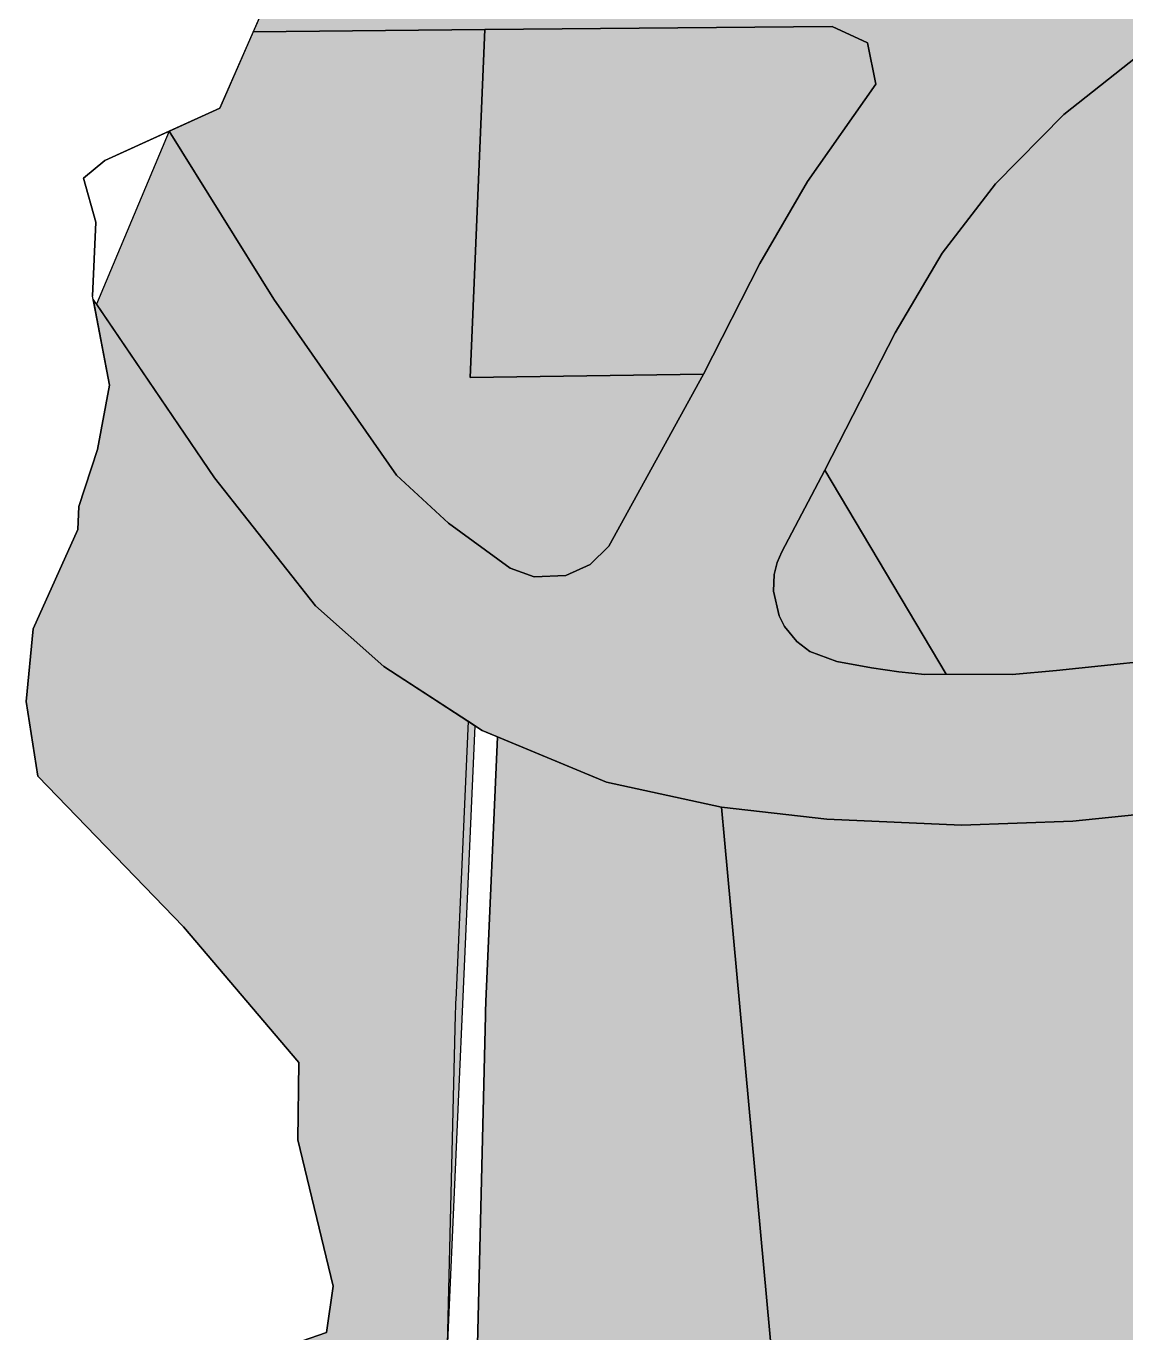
# Model space of a CAD drawing. Header units: inches. Extents: x 405430 to 406183, y 3036701 to 3037756.
# Drawn here: x 405449.7 to 405522.5, y 3037392.6 to 3037479.2 of the extents above; entities that cross this region are included whole.
import ezdxf

# ---------------------------------------------------------------- set-up
doc = ezdxf.new("R2010")
doc.units = ezdxf.units.IN
doc.header["$MEASUREMENT"] = 0
for name, color, linetype in [('Boundary', 3, 'Continuous'), ('Environment Coservation Precinct', 62, 'Continuous'), ('Footpath', 30, 'Continuous'), ('Green Corridor', 61, 'Continuous'), ('PlotBoundaryA', 255, 'Continuous'), ('Precinct Boundary', 17, 'Continuous'), ('Road', 254, 'Continuous'), ('Urban Village-1', 31, 'Continuous')]:
    doc.layers.add(name, color=color, linetype=linetype)
doc.layers.add('Institution Precinct', color=7, linetype='Continuous', true_color=0x63d7b6)

msp = doc.modelspace()

# ---------------------------------------------------------------- hatches: boundary and pattern name
at = {"layer": 'Environment Coservation Precinct'}
h = msp.add_hatch(color=256, dxfattribs=at)
h.dxf.hatch_style = 1
h.paths.add_polyline_path([(405608.554, 3037024.046), (405607.539, 3037026.082), (405607.12, 3037028.357), (405606.605, 3037030.608), (405604.56, 3037033.831), (405599.033, 3037042.027), (405588.42, 3037056.487), (405583.25, 3037064.827), (405576.925, 3037071.957), (405568.157, 3037081.827), (405562.984, 3037088.139), (405558.897, 3037094.615), (405551.26, 3037107.053), (405548.397, 3037111.444), (405545.758, 3037113.58), (405540.475, 3037116.02), (405536.389, 3037119.433), (405533.893, 3037125.269), (405530.544, 3037130.392), (405526.65, 3037132.361), (405521.79, 3037133.635), (405519.272, 3037135.828), (405518.32, 3037139.298), (405516.961, 3037145.993), (405515.333, 3037154.016), (405513.006, 3037165.487), (405511.673, 3037170.899), (405508.382, 3037180.58), (405504.033, 3037193.257), (405497.157, 3037213.4), (405496.482, 3037216.473), (405494.977, 3037226.222), (405493.592, 3037235.19), (405491.937, 3037245.907), (405489.889, 3037258.361), (405488.351, 3037268.726), (405488.252, 3037276.46), (405488.51, 3037288.088), (405488.153, 3037292.891), (405485.762, 3037297.051), (405482.712, 3037302.049), (405481.819, 3037306.201), (405481.768, 3037311.476), (405481.718, 3037316.75), (405480.95, 3037320.549), (405478.965, 3037326.698), (405477.736, 3037332.686), (405477.279, 3037337.708), (405477.149, 3037343.631), (405476.911, 3037355.408), (405477.519, 3037390.482), (405479.398, 3037432.863), (405473.35, 3037436.797), (405468.832, 3037440.816), (405462.122, 3037449.304), (405454.085, 3037461.142), (405455.172, 3037455.437), (405454.374, 3037451.166), (405453.133, 3037447.401), (405453.077, 3037445.881), (405450.126, 3037439.289), (405449.65, 3037434.468), (405450.417, 3037429.531), (405460.076, 3037419.529), (405467.725, 3037410.54), (405467.643, 3037405.413), (405469.991, 3037395.709), (405469.559, 3037392.65), (405467.9, 3037392.078), (405465.579, 3037389.233), (405464.071, 3037386.309), (405464.52, 3037382.174), (405466.705, 3037377.223), (405468.896, 3037371.833), (405469.897, 3037366.503), (405469.87, 3037363.029), (405471.879, 3037359.056), (405473.114, 3037350.011), (405471.214, 3037340.461), (405472.734, 3037333.421), (405476.341, 3037325.414), (405478.404, 3037314.929), (405478.346, 3037308.833), (405479.491, 3037301.342), (405482.022, 3037296.335), (405483.56, 3037290.634), (405484.143, 3037283.401), (405484.421, 3037272.164), (405486.809, 3037264.739), (405487.063, 3037249.347), (405490.263, 3037239.782), (405490.246, 3037231.568), (405492.87, 3037219.099), (405495.403, 3037211.932), (405498.836, 3037197.651), (405501.816, 3037192.861), (405503.229, 3037187.775), (405503.671, 3037186.184), (405504.461, 3037181.913), (405508.253, 3037174.304), (405508.279, 3037168.63), (405511.073, 3037157.18), (405510.894, 3037151.336), (405512.463, 3037145.201), (405513.208, 3037139.56), (405516.626, 3037134.449), (405517.425, 3037134.115), (405469.855, 3037078.528), (405482.806, 3037065.178), (405487.68, 3037060.155), (405491.088, 3037056.199), (405499.215, 3037046.461), (405510.349, 3037033.205), (405521.088, 3037023.604), (405536.211, 3037010.809), (405547.451, 3037001.299), (405559.527, 3036991.081), (405570.146, 3036981.907), (405574.2, 3036977.393), (405581.46, 3036967.434), (405587.611, 3036958.382), (405590.766, 3036951.657), (405593.88, 3036942.785), (405597.903, 3036931.24), (405600.363, 3036921.891), (405603.52, 3036908.217), (405605.653, 3036900.349), (405608.93, 3036892.984), (405611.888, 3036887.567), (405614.6, 3036883.258), (405615.667, 3036885.318), (405616.735, 3036887.378), (405617.354, 3036888.85), (405617.766, 3036890.635), (405617.85, 3036892.351), (405617.65, 3036894.002), (405617.142, 3036895.692), (405616.645, 3036896.959), (405616.893, 3036898.681), (405618.074, 3036899.981), (405619.5, 3036900.395), (405620.734, 3036900.211), (405624.517, 3036898.114), (405627.466, 3036896.479), (405635.272, 3036892.152), (405643.544, 3036887.567), (405652.156, 3036882.793), (405657.211, 3036880.322), (405659.127, 3036879.998), (405663.014, 3036880.468), (405665.66, 3036881.545), (405666.481, 3036882.92), (405666.555, 3036884.161), (405665.277, 3036888.273), (405660.564, 3036902.951), (405657.689, 3036911.812), (405656.839, 3036914.948), (405656.536, 3036916.775), (405655.886, 3036920.693), (405656.646, 3036922.209), (405658.171, 3036923.835), (405658.968, 3036925.641), (405660.683, 3036930.895), (405662.267, 3036937.042), (405663.439, 3036942.503), (405663.618, 3036945.494), (405663.428, 3036948.571), (405662.331, 3036953.413), (405660.289, 3036958.47), (405657.238, 3036965.763), (405653.435, 3036974.852), (405652.31, 3036977.539), (405651.35, 3036978.57), (405650.032, 3036978.418), (405649.317, 3036977.63), (405647.931, 3036976.144), (405645.918, 3036975.728), (405643.902, 3036976.969), (405643.247, 3036980.409), (405643.134, 3036982.301), (405642.119, 3036985.153), (405641.237, 3036986.066), (405639.569, 3036986.572), (405636.027, 3036986.513), (405633.593, 3036988.09), (405631.03, 3036990.406), (405628.658, 3036993.196), (405626.8, 3036992.865), (405624.608, 3036993.559), (405623.057, 3036994.957), (405622.409, 3036996.327), (405622.137, 3036997.81), (405622.255, 3036999.049), (405623.206, 3037001.552), (405619.615, 3037007.161), (405617.443, 3037011.149), (405615.113, 3037016.782), (405613.815, 3037019.178), (405610.518, 3037022.194)])
at = {"layer": 'Green Corridor'}
h = msp.add_hatch(color=256, dxfattribs=at)
h.dxf.hatch_style = 1
h.paths.add_polyline_path([(405479.074, 3037455.938), (405480.035, 3037478.999), (405464.703, 3037478.858), (405462.481, 3037473.796), (405459.133, 3037472.273), (405466.069, 3037461.132), (405474.188, 3037449.479), (405477.641, 3037446.301), (405481.723, 3037443.306), (405483.307, 3037442.739), (405485.418, 3037442.819), (405487.014, 3037443.545), (405488.259, 3037444.775), (405494.525, 3037456.17)])
h = msp.add_hatch(color=256, dxfattribs=at)
h.dxf.hatch_style = 1
h.paths.add_polyline_path([(405502.559, 3037449.801), (405499.722, 3037444.39), (405499.416, 3037443.678), (405499.219, 3037442.896), (405499.159, 3037441.778), (405499.534, 3037440.148), (405499.9, 3037439.434), (405500.706, 3037438.444), (405501.573, 3037437.784), (405503.364, 3037437.124), (405505.653, 3037436.698), (405507.463, 3037436.438), (405509.185, 3037436.27), (405510.597, 3037436.291)])
h = msp.add_hatch(color=256, dxfattribs=at)
h.dxf.hatch_style = 1
h.paths.add_polyline_path([(405495.718, 3037427.475), (405488.112, 3037429.121), (405480.879, 3037432.136), (405480.111, 3037414.596, 0.004888), (405480.08, 3037413.658), (405478.96, 3037367.307), (405478.828, 3037361.856, 0.011101), (405478.824, 3037359.724), (405479.248, 3037338.75, 0.07732), (405481.812, 3037324.217), (405482.843, 3037321.196, -0.081575), (405483.754, 3037315.761), (405483.783, 3037307.204, 0.177074), (405486.876, 3037298.829), (405487.696, 3037297.864, -0.183659), (405490.549, 3037289.827), (405490.195, 3037273.877, 0.022242), (405490.29, 3037269.609, 0.024103), (405490.821, 3037265.015), (405493.874, 3037246.468), (405498.458, 3037216.778, 0.044359), (405499.434, 3037212.824), (405513.037, 3037173.176, -0.032593), (405514.813, 3037166.641), (405520.687, 3037137.689, 0.125108), (405521.329, 3037136.357, 0.157403), (405522.89, 3037135.377), (405527.142, 3037134.299, -0.246752), (405535.445, 3037126.837), (405537.11, 3037122.344, 0.199968), (405541.302, 3037117.84), (405545.841, 3037115.778, -0.149517), (405551.103, 3037111.132), (405562.994, 3037091.763, 0.043957), (405568.014, 3037084.999), (405584.2, 3037066.78, -0.033273), (405588.437, 3037061.318), (405607.776, 3037032.639, -0.104018), (405608.861, 3037029.97), (405609.451, 3037026.704, 0.165082), (405610.386, 3037025.017), (405614.888, 3037020.926, -0.125394), (405616.792, 3037018.041), (405617.05, 3037017.3, 0.059601), (405622.043, 3037007.048), (405623.328, 3037005.053), (405623.526, 3037004.746, 0.287178), (405624.006, 3037004.521, 0.439794), (405624.435, 3037005.12), (405618.235, 3037034.733, -0.070905), (405617.321, 3037048.814), (405618.678, 3037066.473), (405619.217, 3037073.479, -0.145704), (405624.325, 3037086.801), (405630.948, 3037095.416, 0.083302), (405632.504, 3037098.337), (405634.078, 3037103.04, -0.119443), (405646.605, 3037122.985), (405650.522, 3037126.8, -0.165196), (405659.232, 3037130.951), (405663.371, 3037134.352), (405667.554, 3037139.812), (405669.098, 3037148.357), (405674.647, 3037156.035), (405683.376, 3037164.546), (405699.4, 3037175.169), (405707.194, 3037178.141), (405707.631, 3037178.33), (405714.571, 3037181.474, 0.303522), (405716.33, 3037184.307), (405715.506, 3037208.693), (405717.478, 3037209.548), (405718.054, 3037192.504, 0.300632), (405719.971, 3037189.807), (405723.474, 3037188.163, 0.086444), (405726.674, 3037188.173), (405768.016, 3037209.51), (405766.645, 3037211.589), (405763.057, 3037210.056), (405745.373, 3037202.439), (405727.372, 3037194.73), (405719.261, 3037213.633), (405719.253, 3037213.629), (405719.253, 3037213.629), (405701.242, 3037205.542), (405709.991, 3037185.872), (405692.884, 3037178.153), (405694.394, 3037174.775), (405678.691, 3037168.52), (405662.779, 3037162.182), (405645.82, 3037158.24), (405627.178, 3037156.043), (405607.314, 3037157.828), (405588.537, 3037162.197), (405570.501, 3037168.273), (405553.759, 3037177.166), (405536.606, 3037198.375), (405558.081, 3037209.56), (405557.006, 3037214.475), (405537.219, 3037214.788), (405541.412, 3037240.075), (405521.116, 3037239.744), (405504.095, 3037336.283)])
at = {"layer": 'Institution Precinct'}
h = msp.add_hatch(color=256, dxfattribs=at)
h.dxf.hatch_style = 1
h.paths.add_polyline_path([(405606.554, 3037403.892), (405609.652, 3037409.872), (405613.615, 3037413.756), (405599.946, 3037450.699), (405596.845, 3037450.242), (405584.155, 3037448.656), (405579.296, 3037447.725), (405574.49, 3037446.29), (405569.901, 3037444.364), (405565.671, 3037441.97), (405560.778, 3037438.989), (405556.298, 3037436.494), (405551.649, 3037434.481), (405540.672, 3037430.376), (405534.591, 3037428.55), (405528.251, 3037427.49), (405518.998, 3037426.539), (405511.628, 3037426.269), (405502.708, 3037426.671), (405495.718, 3037427.475), (405504.095, 3037336.283), (405521.116, 3037239.744), (405541.384, 3037240.074), (405542.521, 3037246.762), (405557.824, 3037264.558), (405578.328, 3037272.858), (405599.878, 3037275.036), (405615.65, 3037275.307), (405630.434, 3037278.304), (405644.82, 3037283.606), (405658.496, 3037290.844), (405631.845, 3037305.857), (405556.773, 3037302.844), (405554.678, 3037354.763), (405554.427, 3037371.133), (405606.769, 3037390.641), (405605.549, 3037397.225)])
at = {"layer": 'Road'}
h = msp.add_hatch(color=256, dxfattribs=at)
h.dxf.hatch_style = 1
h.paths.add_polyline_path([(405599.06, 3037526.162), (405597.157, 3037526.837), (405595.992, 3037528.636), (405594.815, 3037533.756, 0.155329), (405583.555, 3037539.026), (405577.626, 3037539.686), (405572.189, 3037539.898), (405566.854, 3037539.574), (405537.709, 3037535.394), (405515.464, 3037532.204), (405508.427, 3037531.303), (405497.207, 3037531.065), (405491.333, 3037531.147), (405487.236, 3037531.653), (405482.339, 3037532.572), (405472.86, 3037535.027), (405473.653, 3037531.224), (405472.814, 3037526.318), (405481.982, 3037524.413), (405487.37, 3037523.476), (405492.49, 3037523.039), (405497.619, 3037523.086), (405505.042, 3037523.417), (405511.179, 3037523.759), (405516.594, 3037524.292), (405530.553, 3037526.309), (405546.283, 3037528.576), (405564.852, 3037531.254), (405578.418, 3037530.822), (405582.899, 3037528.862), (405584.244, 3037526.175), (405585.588, 3037523.488), (405584.468, 3037520.073), (405579.508, 3037516.12), (405568.788, 3037508.772), (405551.281, 3037500.07), (405536.165, 3037494.368), (405529.9, 3037492.037), (405521.226, 3037488.809), (405515.272, 3037486.593), (405513.066, 3037485.853), (405510.821, 3037485.447), (405507.994, 3037485.315), (405506.746, 3037485.301), (405480.273, 3037485.006), (405467.336, 3037484.861), (405464.703, 3037478.858), (405480.035, 3037478.999), (405503.065, 3037479.21), (405505.397, 3037478.131), (405505.952, 3037475.389), (405501.414, 3037468.94), (405498.272, 3037463.491), (405494.525, 3037456.17), (405488.259, 3037444.775), (405487.014, 3037443.545), (405485.418, 3037442.819), (405483.307, 3037442.739), (405481.723, 3037443.306), (405477.641, 3037446.301), (405474.188, 3037449.479), (405466.069, 3037461.132), (405459.133, 3037472.273), (405454.32, 3037460.796), (405462.122, 3037449.304), (405468.832, 3037440.816), (405473.35, 3037436.797), (405479.867, 3037432.558), (405488.112, 3037429.121), (405495.718, 3037427.475), (405502.708, 3037426.671), (405511.628, 3037426.269), (405518.998, 3037426.539), (405528.251, 3037427.49), (405534.591, 3037428.55), (405540.672, 3037430.376), (405551.649, 3037434.481), (405556.298, 3037436.494), (405560.778, 3037438.989), (405561.343, 3037439.333), (405557.771, 3037448.835), (405555.124, 3037447.197), (405551.934, 3037445.428), (405548.161, 3037443.807), (405537.191, 3037439.755), (405532.081, 3037438.248), (405527.221, 3037437.499), (405517.909, 3037436.533), (405514.989, 3037436.25), (405510.597, 3037436.291), (405509.185, 3037436.27), (405507.463, 3037436.438), (405505.653, 3037436.698), (405503.364, 3037437.124), (405501.573, 3037437.784), (405500.706, 3037438.444), (405499.9, 3037439.434), (405499.534, 3037440.148), (405499.159, 3037441.778), (405499.219, 3037442.896), (405499.416, 3037443.678), (405499.722, 3037444.39), (405502.559, 3037449.801), (405507.222, 3037458.901), (405510.339, 3037464.194), (405513.88, 3037468.784), (405518.398, 3037473.374), (405523.27, 3037477.217), (405528.519, 3037480.397), (405533.869, 3037482.792), (405556.521, 3037491.256), (405558.902, 3037492.519), (405581.464, 3037504.041), (405586.083, 3037506.596), (405598.713, 3037514.021), (405605.712, 3037518.119), (405629.442, 3037532.012), (405639.572, 3037538.014), (405643.259, 3037540.506), (405645.898, 3037542.938), (405648.566, 3037546.151), (405650.478, 3037549.09), (405652.132, 3037552.486), (405653.17, 3037555.195), (405654.059, 3037559.568), (405655.485, 3037568.969), (405656.291, 3037574.774), (405646.853, 3037579.559), (405644.32, 3037560.986), (405642.689, 3037555.798), (405639.85, 3037551.228), (405634.472, 3037546.65), (405600.516, 3037526.994)])
at = {"layer": 'Urban Village-1'}
h = msp.add_hatch(color=256, dxfattribs=at)
h.dxf.hatch_style = 1
h.paths.add_polyline_path([(405629.442, 3037532.012), (405612.788, 3037522.261), (405598.713, 3037514.021), (405586.083, 3037506.596), (405581.464, 3037504.041), (405558.902, 3037492.519), (405556.521, 3037491.256), (405533.869, 3037482.792), (405528.519, 3037480.397), (405523.27, 3037477.217), (405518.398, 3037473.374), (405513.88, 3037468.784), (405510.339, 3037464.194), (405507.222, 3037458.901), (405502.559, 3037449.801), (405510.597, 3037436.291), (405514.989, 3037436.25), (405517.909, 3037436.533), (405527.221, 3037437.499), (405532.081, 3037438.248), (405537.191, 3037439.755), (405548.161, 3037443.807), (405551.934, 3037445.428), (405555.124, 3037447.197), (405560.242, 3037450.364), (405565.554, 3037453.261), (405570.267, 3037455.25), (405575.544, 3037457.011), (405579.013, 3037457.809), (405582.519, 3037458.392), (405585.515, 3037458.803), (405593.321, 3037459.873), (405596.347, 3037460.287), (405600.721, 3037461.052), (405605.007, 3037462.359), (405613.322, 3037465.477), (405615.696, 3037466.564), (405617.814, 3037468.019), (405619.689, 3037469.779), (405623.917, 3037474.426), (405626.71, 3037477.147), (405629.868, 3037479.254), (405633.368, 3037480.977), (405636.456, 3037481.924), (405640.883, 3037482.663), (405643.801, 3037482.565), (405647.308, 3037482.138), (405656.105, 3037486.469)])
h = msp.add_hatch(color=256, dxfattribs=at)
h.dxf.hatch_style = 1
h.paths.add_polyline_path([(405505.952, 3037475.389), (405505.397, 3037478.131), (405503.065, 3037479.21), (405480.035, 3037478.999), (405479.074, 3037455.938), (405494.525, 3037456.17), (405498.272, 3037463.491), (405501.414, 3037468.94)])

# ---------------------------------------------------------------- linework, layer by layer
at = {"layer": 'Boundary', "color": 1, "elevation": -9999.999}
msp.add_lwpolyline([(405467.9, 3037392.078), (405469.559, 3037392.65), (405469.991, 3037395.709), (405467.643, 3037405.413), (405467.725, 3037410.54), (405460.076, 3037419.529), (405450.417, 3037429.531), (405449.65, 3037434.468), (405450.126, 3037439.289), (405453.077, 3037445.881), (405453.133, 3037447.401), (405454.374, 3037451.166), (405455.172, 3037455.437), (405454.049, 3037461.33), (405454.259, 3037466.235), (405453.447, 3037469.147), (405454.862, 3037470.331), (405462.481, 3037473.796), (405469.223, 3037489.162)], dxfattribs=at)
at = {"layer": 'Footpath', "elevation": 996.174}
msp.add_lwpolyline([(405478.96, 3037367.307), (405480.08, 3037413.658, -0.004888), (405480.111, 3037414.596), (405480.879, 3037432.136), (405479.867, 3037432.558), (405478.929, 3037433.168), (405478.113, 3037414.683, 0.004888), (405478.08, 3037413.706), (405476.958, 3037367.257)], format="xyb", dxfattribs=at)
at = {"layer": 'PlotBoundaryA', "color": 1, "elevation": 996.174}
msp.add_lwpolyline([(405459.133, 3037472.273), (405454.862, 3037470.331), (405453.447, 3037469.147), (405454.259, 3037466.235), (405454.049, 3037461.33)], dxfattribs=at)
at = {"layer": 'Precinct Boundary', "elevation": 1041.74}
msp.add_lwpolyline([(405528.519, 3037480.397), (405523.27, 3037477.217), (405518.398, 3037473.374), (405513.88, 3037468.784), (405510.339, 3037464.194), (405507.222, 3037458.901), (405502.559, 3037449.801), (405510.597, 3037436.291), (405514.989, 3037436.25), (405517.909, 3037436.533), (405527.221, 3037437.499), (405532.081, 3037438.248), (405537.191, 3037439.755), (405548.161, 3037443.807), (405551.934, 3037445.428), (405555.124, 3037447.197), (405560.242, 3037450.364), (405565.554, 3037453.261), (405570.267, 3037455.25), (405575.544, 3037457.011), (405579.013, 3037457.809), (405582.519, 3037458.392), (405585.515, 3037458.803), (405593.321, 3037459.873)], dxfattribs=at)
msp.add_lwpolyline([(405528.519, 3037480.397), (405523.27, 3037477.217), (405518.398, 3037473.374), (405513.88, 3037468.784), (405510.339, 3037464.194), (405507.222, 3037458.901), (405502.559, 3037449.801), (405510.597, 3037436.291), (405514.989, 3037436.25), (405517.909, 3037436.533), (405527.221, 3037437.499), (405532.081, 3037438.248), (405537.191, 3037439.755), (405548.161, 3037443.807), (405551.934, 3037445.428), (405555.124, 3037447.197), (405560.242, 3037450.364), (405565.554, 3037453.261), (405570.267, 3037455.25), (405575.544, 3037457.011), (405579.013, 3037457.809), (405582.519, 3037458.392), (405585.515, 3037458.803), (405593.321, 3037459.873)], dxfattribs=at)
at = {"layer": 'Precinct Boundary', "color": 4}
for points, elevation in [([(405528.519, 3037480.397), (405523.27, 3037477.217), (405518.398, 3037473.374), (405513.88, 3037468.784), (405510.339, 3037464.194), (405507.222, 3037458.901), (405502.559, 3037449.801), (405510.597, 3037436.291), (405514.989, 3037436.25), (405517.909, 3037436.533), (405527.221, 3037437.499), (405532.081, 3037438.248), (405537.191, 3037439.755), (405548.161, 3037443.807), (405551.934, 3037445.428), (405555.124, 3037447.197), (405560.242, 3037450.364), (405565.554, 3037453.261), (405570.267, 3037455.25), (405575.544, 3037457.011), (405579.013, 3037457.809), (405582.519, 3037458.392), (405585.515, 3037458.803), (405593.321, 3037459.873)], 1041.74), ([(405528.519, 3037480.397), (405523.27, 3037477.217), (405518.398, 3037473.374), (405513.88, 3037468.784), (405510.339, 3037464.194), (405507.222, 3037458.901), (405502.559, 3037449.801), (405510.597, 3037436.291), (405514.989, 3037436.25), (405517.909, 3037436.533), (405527.221, 3037437.499), (405532.081, 3037438.248), (405537.191, 3037439.755), (405548.161, 3037443.807), (405551.934, 3037445.428), (405555.124, 3037447.197), (405560.242, 3037450.364), (405565.554, 3037453.261), (405570.267, 3037455.25), (405575.544, 3037457.011), (405579.013, 3037457.809), (405582.519, 3037458.392), (405585.515, 3037458.803), (405593.321, 3037459.873)], 1041.74), ([(405477.519, 3037390.482), (405479.398, 3037432.863), (405473.35, 3037436.797), (405468.832, 3037440.816), (405462.122, 3037449.304), (405454.085, 3037461.142), (405455.172, 3037455.437), (405454.374, 3037451.166), (405453.133, 3037447.401), (405453.077, 3037445.881), (405450.126, 3037439.289), (405449.65, 3037434.468), (405450.417, 3037429.531), (405460.076, 3037419.529), (405467.725, 3037410.54), (405467.643, 3037405.413), (405469.991, 3037395.709), (405469.559, 3037392.65), (405467.9, 3037392.078)], 996.174)]:
    msp.add_lwpolyline(points, dxfattribs=dict(at, elevation=elevation))
at = {"layer": 'Precinct Boundary', "elevation": -7.479}
msp.add_lwpolyline([(405505.952, 3037475.389), (405505.397, 3037478.131), (405503.065, 3037479.21), (405480.035, 3037478.999), (405479.074, 3037455.938), (405494.525, 3037456.17), (405498.272, 3037463.491), (405501.414, 3037468.94), (405505.952, 3037475.389)], close=True, dxfattribs=at)
msp.add_lwpolyline([(405505.952, 3037475.389), (405505.397, 3037478.131), (405503.065, 3037479.21), (405480.035, 3037478.999), (405479.074, 3037455.938), (405494.525, 3037456.17), (405498.272, 3037463.491), (405501.414, 3037468.94), (405505.952, 3037475.389)], close=True, dxfattribs=at)
at = {"layer": 'Precinct Boundary', "color": 4, "elevation": -7.479}
msp.add_lwpolyline([(405505.952, 3037475.389), (405505.397, 3037478.131), (405503.065, 3037479.21), (405480.035, 3037478.999), (405479.074, 3037455.938), (405494.525, 3037456.17), (405498.272, 3037463.491), (405501.414, 3037468.94), (405505.952, 3037475.389)], close=True, dxfattribs=at)
msp.add_lwpolyline([(405505.952, 3037475.389), (405505.397, 3037478.131), (405503.065, 3037479.21), (405480.035, 3037478.999), (405479.074, 3037455.938), (405494.525, 3037456.17), (405498.272, 3037463.491), (405501.414, 3037468.94), (405505.952, 3037475.389)], close=True, dxfattribs=at)
at = {"layer": 'Precinct Boundary', "color": 4}
for points in [[(405479.074, 3037455.938), (405480.035, 3037478.999), (405464.703, 3037478.858), (405462.481, 3037473.796), (405459.133, 3037472.273), (405466.069, 3037461.132), (405474.188, 3037449.479), (405477.641, 3037446.301), (405481.723, 3037443.306), (405483.307, 3037442.739), (405485.418, 3037442.819), (405487.014, 3037443.545), (405488.259, 3037444.775), (405494.525, 3037456.17), (405479.074, 3037455.938)], [(405479.074, 3037455.938), (405480.035, 3037478.999), (405464.703, 3037478.858), (405462.481, 3037473.796), (405459.133, 3037472.273), (405466.069, 3037461.132), (405474.188, 3037449.479), (405477.641, 3037446.301), (405481.723, 3037443.306), (405483.307, 3037442.739), (405485.418, 3037442.819), (405487.014, 3037443.545), (405488.259, 3037444.775), (405494.525, 3037456.17), (405479.074, 3037455.938)], [(405502.559, 3037449.801), (405499.722, 3037444.39), (405499.416, 3037443.678), (405499.219, 3037442.896), (405499.159, 3037441.778), (405499.534, 3037440.148), (405499.9, 3037439.434), (405500.706, 3037438.444), (405501.573, 3037437.784), (405503.364, 3037437.124), (405505.653, 3037436.698), (405507.463, 3037436.438), (405509.185, 3037436.27), (405510.597, 3037436.291), (405502.559, 3037449.801)], [(405502.559, 3037449.801), (405499.722, 3037444.39), (405499.416, 3037443.678), (405499.219, 3037442.896), (405499.159, 3037441.778), (405499.534, 3037440.148), (405499.9, 3037439.434), (405500.706, 3037438.444), (405501.573, 3037437.784), (405503.364, 3037437.124), (405505.653, 3037436.698), (405507.463, 3037436.438), (405509.185, 3037436.27), (405510.597, 3037436.291), (405502.559, 3037449.801)]]:
    msp.add_lwpolyline(points, close=True, dxfattribs=at)
at = {"layer": 'Precinct Boundary'}
msp.add_lwpolyline([(405596.845, 3037450.242), (405584.155, 3037448.656), (405579.296, 3037447.725), (405574.49, 3037446.29), (405569.901, 3037444.364), (405565.671, 3037441.97), (405560.778, 3037438.989), (405556.298, 3037436.494), (405551.649, 3037434.481), (405540.672, 3037430.376), (405534.591, 3037428.55), (405528.251, 3037427.49), (405518.998, 3037426.539), (405511.628, 3037426.269), (405502.708, 3037426.671), (405495.718, 3037427.475), (405504.095, 3037336.283), (405521.116, 3037239.744), (405541.384, 3037240.074), (405542.521, 3037246.762), (405557.824, 3037264.558), (405578.328, 3037272.858), (405599.878, 3037275.036)], dxfattribs=at)
msp.add_lwpolyline([(405596.845, 3037450.242), (405584.155, 3037448.656), (405579.296, 3037447.725), (405574.49, 3037446.29), (405569.901, 3037444.364), (405565.671, 3037441.97), (405560.778, 3037438.989), (405556.298, 3037436.494), (405551.649, 3037434.481), (405540.672, 3037430.376), (405534.591, 3037428.55), (405528.251, 3037427.49), (405518.998, 3037426.539), (405511.628, 3037426.269), (405502.708, 3037426.671), (405495.718, 3037427.475), (405504.095, 3037336.283), (405521.116, 3037239.744), (405541.384, 3037240.074), (405542.521, 3037246.762), (405557.824, 3037264.558), (405578.328, 3037272.858), (405599.878, 3037275.036)], dxfattribs=at)
at = {"layer": 'Precinct Boundary', "color": 4}
msp.add_lwpolyline([(405596.845, 3037450.242), (405584.155, 3037448.656), (405579.296, 3037447.725), (405574.49, 3037446.29), (405569.901, 3037444.364), (405565.671, 3037441.97), (405560.778, 3037438.989), (405556.298, 3037436.494), (405551.649, 3037434.481), (405540.672, 3037430.376), (405534.591, 3037428.55), (405528.251, 3037427.49), (405518.998, 3037426.539), (405511.628, 3037426.269), (405502.708, 3037426.671), (405495.718, 3037427.475), (405504.095, 3037336.283), (405521.116, 3037239.744), (405541.384, 3037240.074), (405542.521, 3037246.762), (405557.824, 3037264.558), (405578.328, 3037272.858), (405599.878, 3037275.036)], dxfattribs=at)
msp.add_lwpolyline([(405596.845, 3037450.242), (405584.155, 3037448.656), (405579.296, 3037447.725), (405574.49, 3037446.29), (405569.901, 3037444.364), (405565.671, 3037441.97), (405560.778, 3037438.989), (405556.298, 3037436.494), (405551.649, 3037434.481), (405540.672, 3037430.376), (405534.591, 3037428.55), (405528.251, 3037427.49), (405518.998, 3037426.539), (405511.628, 3037426.269), (405502.708, 3037426.671), (405495.718, 3037427.475), (405504.095, 3037336.283), (405521.116, 3037239.744), (405541.384, 3037240.074), (405542.521, 3037246.762), (405557.824, 3037264.558), (405578.328, 3037272.858), (405599.878, 3037275.036)], dxfattribs=at)
at = {"layer": 'Precinct Boundary', "color": 4, "elevation": 961.752}
msp.add_lwpolyline([(405521.116, 3037239.744), (405504.095, 3037336.283), (405495.718, 3037427.475), (405495.718, 3037427.475), (405488.112, 3037429.121), (405480.879, 3037432.136), (405480.111, 3037414.596, 0.004888), (405480.08, 3037413.658), (405478.96, 3037367.307), (405478.828, 3037361.856, 0.011101), (405478.824, 3037359.724), (405479.248, 3037338.75, 0.07732), (405481.812, 3037324.217), (405482.843, 3037321.196, -0.081575), (405483.754, 3037315.761), (405483.783, 3037307.204, 0.177074), (405486.876, 3037298.829), (405487.696, 3037297.864, -0.183659), (405490.549, 3037289.827), (405490.195, 3037273.877, 0.022242)], format="xyb", dxfattribs=at)
msp.add_lwpolyline([(405521.116, 3037239.744), (405504.095, 3037336.283), (405495.718, 3037427.475), (405495.718, 3037427.475), (405488.112, 3037429.121), (405480.879, 3037432.136), (405480.111, 3037414.596, 0.004888), (405480.08, 3037413.658), (405478.96, 3037367.307), (405478.828, 3037361.856, 0.011101), (405478.824, 3037359.724), (405479.248, 3037338.75, 0.07732), (405481.812, 3037324.217), (405482.843, 3037321.196, -0.081575), (405483.754, 3037315.761), (405483.783, 3037307.204, 0.177074), (405486.876, 3037298.829), (405487.696, 3037297.864, -0.183659), (405490.549, 3037289.827), (405490.195, 3037273.877, 0.022242)], format="xyb", dxfattribs=at)
at = {"layer": 'Road', "elevation": 6.667}
for points in [[(405502.559, 3037449.801), (405507.222, 3037458.901), (405510.339, 3037464.194), (405513.88, 3037468.784), (405518.398, 3037473.374), (405523.27, 3037477.217), (405528.519, 3037480.397), (405533.869, 3037482.792), (405556.521, 3037491.256), (405558.902, 3037492.519), (405581.464, 3037504.041), (405586.083, 3037506.596), (405598.713, 3037514.021), (405605.712, 3037518.119)], [(405505.397, 3037478.131), (405505.952, 3037475.389), (405501.414, 3037468.94), (405498.272, 3037463.491), (405494.525, 3037456.17)], [(405494.525, 3037456.17), (405488.259, 3037444.775), (405487.014, 3037443.545), (405485.418, 3037442.819), (405483.307, 3037442.739), (405481.723, 3037443.306), (405477.641, 3037446.301), (405474.188, 3037449.479), (405466.069, 3037461.132), (405459.133, 3037472.273), (405454.32, 3037460.796), (405462.122, 3037449.304), (405468.832, 3037440.816), (405473.35, 3037436.797), (405479.867, 3037432.558), (405488.112, 3037429.121), (405495.718, 3037427.475), (405502.708, 3037426.671), (405511.628, 3037426.269), (405518.998, 3037426.539)], [(405510.597, 3037436.291), (405509.185, 3037436.27), (405507.463, 3037436.438), (405505.653, 3037436.698), (405503.364, 3037437.124), (405501.573, 3037437.784), (405500.706, 3037438.444), (405499.9, 3037439.434), (405499.534, 3037440.148), (405499.159, 3037441.778), (405499.219, 3037442.896), (405499.416, 3037443.678), (405499.722, 3037444.39), (405502.559, 3037449.801)], [(405518.998, 3037426.539), (405528.251, 3037427.49), (405534.591, 3037428.55), (405540.672, 3037430.376), (405551.649, 3037434.481), (405556.298, 3037436.494), (405560.778, 3037438.989), (405561.343, 3037439.333), (405557.771, 3037448.835), (405555.124, 3037447.197), (405551.934, 3037445.428), (405548.161, 3037443.807), (405537.191, 3037439.755), (405532.081, 3037438.248), (405527.221, 3037437.499), (405517.909, 3037436.533), (405514.989, 3037436.25), (405510.597, 3037436.291)]]:
    msp.add_lwpolyline(points, dxfattribs=at)
at = {"layer": 'Road'}
msp.add_lwpolyline([(405506.746, 3037485.301), (405480.273, 3037485.006), (405467.336, 3037484.861), (405464.703, 3037478.858), (405480.035, 3037478.999), (405503.065, 3037479.21), (405505.397, 3037478.131)], dxfattribs=at)
at = {"layer": 'Road', "linetype": 'Continuous', "ltscale": 2.5}
msp.add_polyline3d([(405495.718, 3037427.475, 1051.545), (405502.708, 3037426.671, 1049.948), (405511.628, 3037426.269, 1048.744), (405518.998, 3037426.539, 1046.579), (405528.251, 3037427.49, 1044.296), (405534.591, 3037428.55, 1042.969), (405540.672, 3037430.376, 1041.32), (405551.649, 3037434.481, 1039.824), (405556.298, 3037436.494, 1039.3), (405560.778, 3037438.989, 1038.781), (405565.671, 3037441.97, 1038.248), (405569.901, 3037444.364, 1037.704), (405574.49, 3037446.29, 1036.611), (405579.296, 3037447.725, 1036.212), (405584.155, 3037448.656, 1035.632), (405596.845, 3037450.242, 1033.87), (405599.946, 3037450.699, 1034.09)], dxfattribs=at)

doc.saveas('drawing.dxf')
